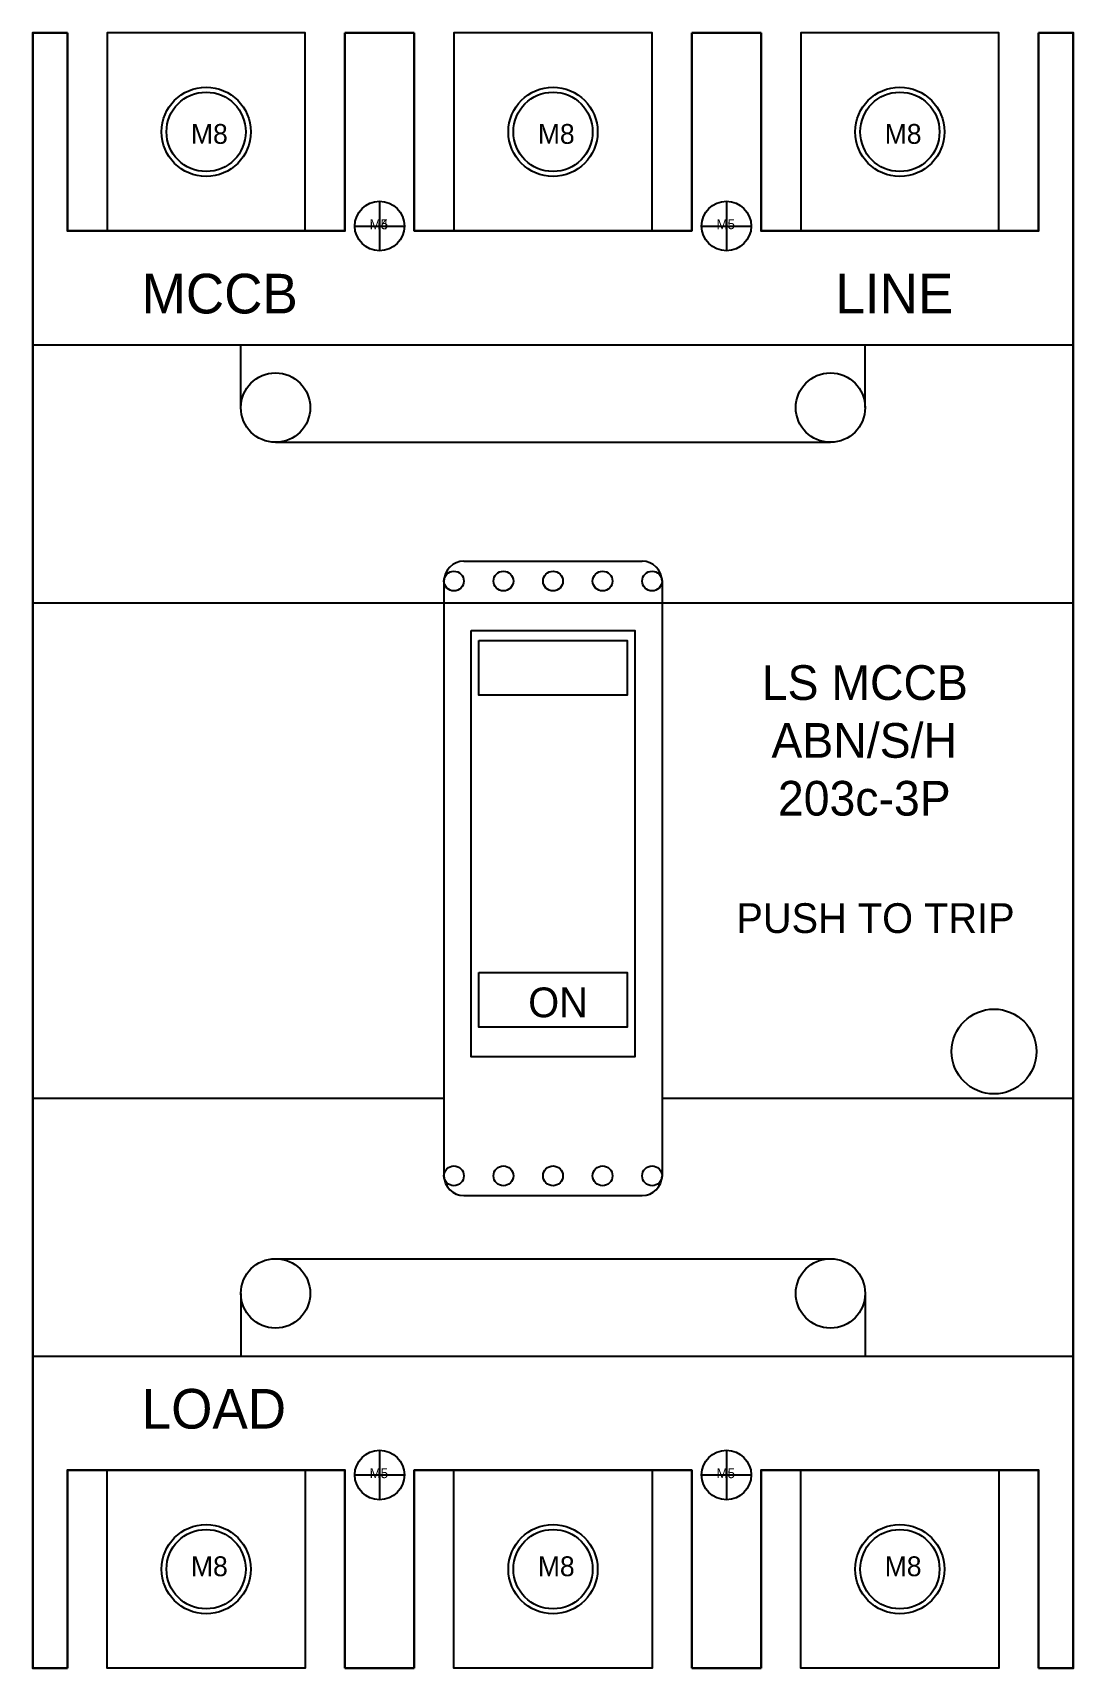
# Model space of a CAD drawing. Header units: inches. Extents: x 0 to 105, y 0 to 165.
import ezdxf

# ---------------------------------------------------------------- set-up
doc = ezdxf.new("R2010")
doc.units = ezdxf.units.IN

# ---------------------------------------------------------------- blocks, each defined once
blk = doc.blocks.new('1 LS 250AF 3P')
for p, q in [((0, 0), (3.5, 0)), ((31.5, 0), (38.5, 0)), ((31.5, 0), (38.5, 0)), ((66.5, 0), (73.5, 0)), ((66.5, 0), (73.5, 0)), ((101.5, 0), (105, 0)), ((0, -31.5), (105, -31.5)), ((21, -37.82), (21, -31.5)), ((84, -37.82), (84, -31.5)), ((24.5, -41.32), (80.5, -41.32)), ((43.5, -53.32), (61.5, -53.32)), ((41.5, -55.32), (41.5, -115.32)), ((63.5, -55.32), (63.5, -115.32)), ((0, -57.5), (41.5, -57.5)), ((41.5, -57.5), (105, -57.5)), ((0, -107.5), (41.5, -107.5)), ((63.5, -107.5), (105, -107.5)), ((43.5, -117.32), (61.5, -117.32)), ((24.5, -123.68), (80.5, -123.68)), ((21, -127.18), (21, -133.5)), ((84, -127.18), (84, -133.5)), ((0, -133.5), (105, -133.5)), ((0, -165), (3.5, -165)), ((31.5, -165), (38.5, -165)), ((31.5, -165), (38.5, -165)), ((66.5, -165), (73.5, -165)), ((66.5, -165), (73.5, -165)), ((101.5, -165), (105, -165))]:
    blk.add_line(p, q)
at = {"color": 4}
for p, q in [((35, -17), (35, -22)), ((70, -17), (70, -22)), ((32.5, -19.5), (37.5, -19.5)), ((67.5, -19.5), (72.5, -19.5)), ((35, -143), (35, -148)), ((70, -143), (70, -148)), ((32.5, -145.5), (37.5, -145.5)), ((67.5, -145.5), (72.5, -145.5))]:
    blk.add_line(p, q, dxfattribs=at)
at = {"lineweight": 30}
for points in [[(3.5, 0), (0, 0), (0, -165), (3.5, -165)], [(31.5, 0), (31.5, -20), (3.5, -20), (3.5, 0)], [(38.5, 0), (31.5, 0)], [(38.5, 0), (38.5, -20), (66.5, -20), (66.5, 0)], [(73.5, 0), (66.5, 0)], [(73.5, 0), (73.5, -20), (101.5, -20), (101.5, 0)], [(101.5, -165), (105, -165), (105, 0), (101.5, 0)], [(31.5, -165), (31.5, -145), (3.5, -145), (3.5, -165)], [(38.5, -165), (38.5, -145), (66.5, -145), (66.5, -165)], [(73.5, -165), (73.5, -145), (101.5, -145), (101.5, -165)], [(73.5, -165), (73.5, -145), (101.5, -145), (101.5, -165)], [(31.5, -165), (38.5, -165)], [(66.5, -165), (73.5, -165)]]:
    blk.add_lwpolyline(points, dxfattribs=at)
for points in [[(44.25, -60.32), (60.75, -60.32), (60.75, -103.32), (44.25, -103.32)], [(45, -61.32), (60, -61.32), (60, -66.82), (45, -66.82)], [(45, -94.82), (60, -94.82), (60, -100.32), (45, -100.32)]]:
    blk.add_lwpolyline(points, close=True)
for centre, radius in [((17.5, -10), 4), ((52.5, -10), 4), ((87.5, -10), 4), ((24.5, -37.82), 3.5), ((80.5, -37.82), 3.5), ((42.5, -55.32), 1), ((47.5, -55.32), 1), ((52.5, -55.32), 1), ((57.5, -55.32), 1), ((62.5, -55.32), 1), ((97, -102.78), 4.28), ((42.5, -115.32), 1), ((47.5, -115.32), 1), ((52.5, -115.32), 1), ((57.5, -115.32), 1), ((62.5, -115.32), 1), ((24.5, -127.18), 3.5), ((80.5, -127.18), 3.5), ((17.5, -155), 4), ((52.5, -155), 4), ((87.5, -155), 4)]:
    blk.add_circle(centre, radius)
for centre, start, end in [((43.5, -55.32), 90, 180), ((61.5, -55.32), 0, 90), ((43.5, -115.32), 180, 270), ((61.5, -115.32), 270, 0)]:
    blk.add_arc(centre, 2, start, end)
at = {"attachment_point": 1}
for s, width, insert, char_height in [('M8', 4.4376, (15.97, -9.21), 2), ('M8', 4.4376, (50.97, -9.21), 2), ('M8', 4.4376, (85.97, -9.21), 2), ('MCCB', 14.0775, (11, -24.32), 4), ('LINE', 14.0775, (81, -24.32), 4), ('PUSH TO TRIP', 32.2145, (71, -87.82), 3), ('ON', 7.2418, (50, -96.32), 3), ('LOAD', 14.0775, (11, -136.82), 4), ('M8', 4.4376, (15.97, -153.71), 2), ('M8', 4.4376, (50.97, -153.71), 2), ('M8', 4.4376, (85.97, -153.71), 2)]:
    blk.add_mtext_dynamic_manual_height_columns(s, width=width, gutter_width=1, heights=[0], dxfattribs=dict(at, insert=insert, char_height=char_height))
at = {"color": 4, "char_height": 1, "attachment_point": 1}
for s, insert in [('M4', (34, -18.82)), ('M5', (34, -18.82)), ('M5', (69, -18.82)), ('M5', (34, -144.82)), ('M5', (69, -144.82))]:
    blk.add_mtext_dynamic_manual_height_columns(s, width=4.4376, gutter_width=1, heights=[0], dxfattribs=dict(at, insert=insert))
blk = doc.blocks.new('LS 250AF 3P')
at = {"color": 1}
for points in [[(7.5, -20), (27.5, -20), (27.5, 0), (7.5, 0)], [(7.5, -145), (27.5, -145), (27.5, -165), (7.5, -165)]]:
    blk.add_lwpolyline(points, close=True, dxfattribs=at)
at = {"color": 2}
for points in [[(42.5, -20), (62.5, -20), (62.5, 0), (42.5, 0)], [(42.5, -145), (62.5, -145), (62.5, -165), (42.5, -165)]]:
    blk.add_lwpolyline(points, close=True, dxfattribs=at)
at = {"color": 5}
for points in [[(77.5, -20), (97.5, -20), (97.5, 0), (77.5, 0)], [(77.5, -145), (97.5, -145), (97.5, -165), (77.5, -165)]]:
    blk.add_lwpolyline(points, close=True, dxfattribs=at)
at = {"color": 1}
for centre in [(17.5, -10), (17.5, -155)]:
    blk.add_circle(centre, 4.5, dxfattribs=at)
at = {"color": 2}
for centre in [(52.5, -10), (52.5, -155)]:
    blk.add_circle(centre, 4.5, dxfattribs=at)
at = {"color": 5}
for centre in [(87.5, -10), (87.5, -155)]:
    blk.add_circle(centre, 4.5, dxfattribs=at)
at = {"color": 4}
for centre in [(35, -19.5), (70, -19.5), (35, -145.5), (70, -145.5)]:
    blk.add_circle(centre, 2.5, dxfattribs=at)
blk.add_blockref('1 LS 250AF 3P', (0, 0))
at = {"insert": (65.28, -63.81), "char_height": 3.5, "attachment_point": 1}
blk.add_mtext_dynamic_manual_height_columns('\\pi8.28487;{\\C1;LS MCCB\\P\\pi9.25894;ABN/S/H\\P\\pi9.91549;203c-3P}', width=37.6867, gutter_width=1, heights=[0], dxfattribs=at)

msp = doc.modelspace()

# ---------------------------------------------------------------- block references
msp.add_blockref('LS 250AF 3P', (0, 165))

doc.saveas('drawing.dxf')
